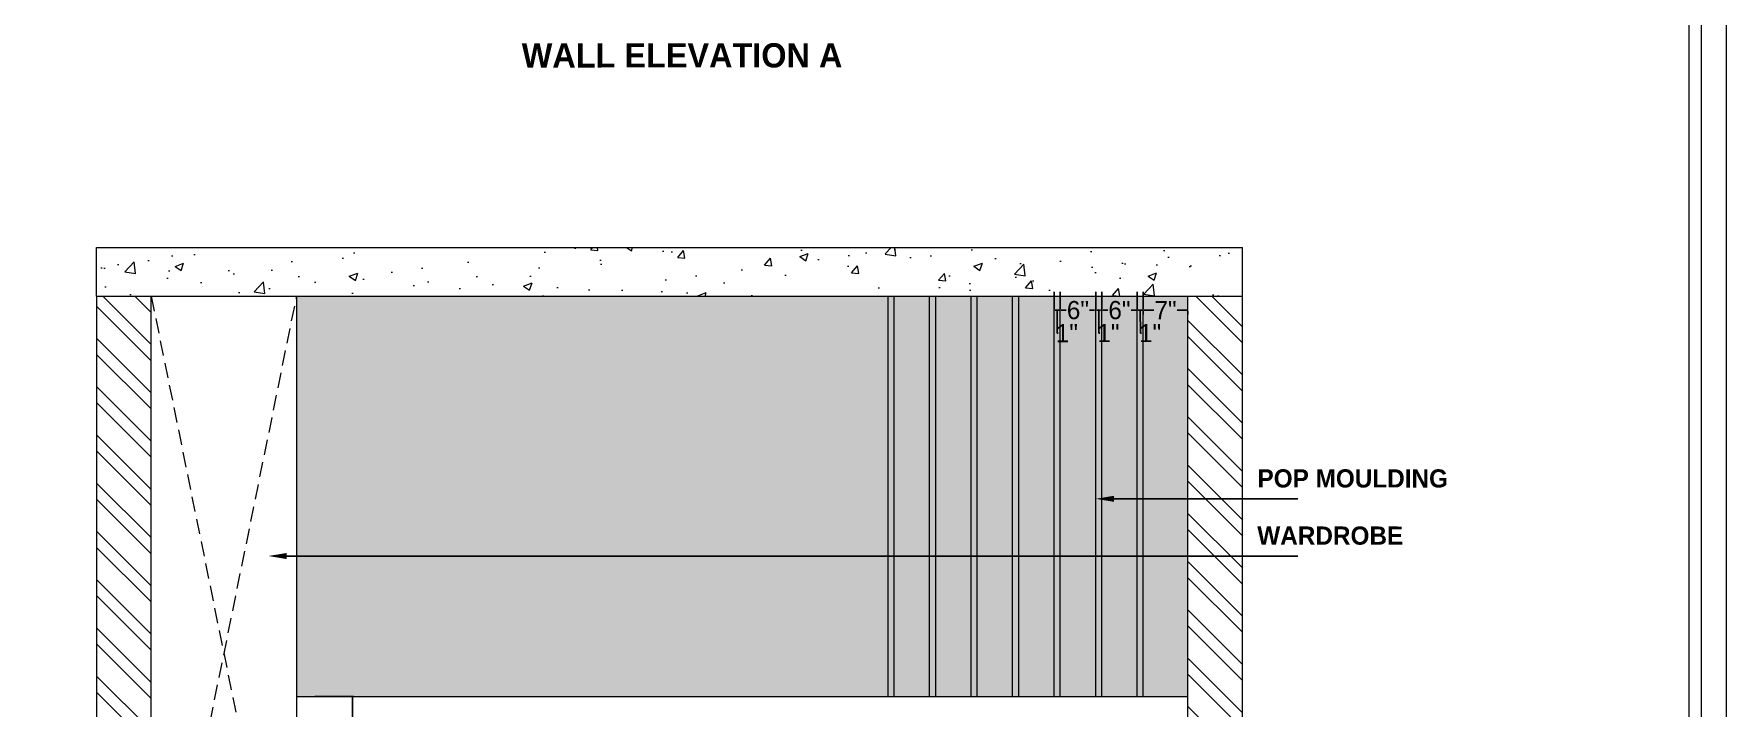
# Model space of a CAD drawing. Header units: inches. Extents: x 15448 to 46480, y -8154 to 0.
# Drawn here: x 24077.4 to 24356.6, y -5913.6 to -5802.4 of the extents above; entities that cross this region are included whole.
import ezdxf
from ezdxf import colors
from ezdxf.entities.mleader import LeaderData, LeaderLine
from ezdxf.math import Vec2, Vec3

# ---------------------------------------------------------------- set-up
doc = ezdxf.new("R2010")
doc.units = ezdxf.units.IN
doc.header["$MEASUREMENT"] = 0
doc.linetypes.add('DASHED2', pattern=[0.375, 0.25, -0.125])
doc.layers.add('furni', color=253, linetype='Continuous')
doc.layers.add('IEL-HATCH-002', color=7, linetype='Continuous')
doc.styles.add('b.k', font='verdana.ttf')
doc.styles.add('HEMI', font='stylu.ttf')
doc.styles.get("Standard").update_dxf_attribs({"font": 'arial.ttf'})
doc.dimstyles.new('STANDARD$0', dxfattribs={"dimscale": 0, "dimtxt": 6, "dimasz": 3, "dimexe": 2, "dimexo": 2, "dimgap": 0, "dimtad": 0, "dimtih": 1, "dimtoh": 1, "dimdec": 1, "dimzin": 0, "dimdsep": 46, "dimlunit": 4, "dimtxsty": 'b.k', "dimcen": 2.5, "dimclrd": 256, "dimclre": 256, "dimclrt": 256, "dimadec": 0, "dimazin": 0, "dimtfac": 1, "dimtdec": 1, "dimtofl": 0, "dimtmove": 2, "dimatfit": 2, "dimfxl": 1, "dimfrac": 2, "dimtolj": 1, "dimtzin": 0, "dimlwd": 9, "dimlwe": 9, "dimarcsym": 0})

# ---------------------------------------------------------------- blocks, each defined once
blk = doc.blocks.new('*D974')
at = {"color": 254, "lineweight": -2, "transparency": 16777216}
for p, q in [((24260.41, -5848.68), (24260.41, -5848.17)), ((24267.77, -5848.68), (24267.77, -5848.17))]:
    blk.add_line(p, q, dxfattribs=at)
at = {"color": 1, "lineweight": -2, "transparency": 16777216}
for p, q in [((24260.59, -5847.99), (24262.16, -5847.99)), ((24267.59, -5847.99), (24266.02, -5847.99))]:
    blk.add_line(p, q, dxfattribs=at)
at = {"color": 1, "transparency": 16777216}
for points in [[(24260.59, -5847.96), (24260.59, -5848.02), (24260.41, -5847.99)], [(24267.59, -5847.96), (24267.59, -5848.02), (24267.77, -5847.99)]]:
    blk.add_solid(points, dxfattribs=at)
at = {"layer": 'Defpoints', "color": 0, "transparency": 16777216}
for p in [(24260.41, -5845.68), (24260.41, -5847.99), (24267.77, -5845.68)]:
    blk.add_point(p, dxfattribs=at)
at = {"color": 1, "lineweight": 5, "transparency": 16777216, "insert": (24264.09, -5847.99), "char_height": 3, "attachment_point": 5, "style": 'HEMI'}
blk.add_mtext('\\A1;7"', dxfattribs=at)
blk = doc.blocks.new('*D975')
at = {"color": 254, "lineweight": -2, "transparency": 16777216}
for p, q in [((24253.57, -5844.99), (24253.57, -5847.81)), ((24259.41, -5844.99), (24259.41, -5847.81))]:
    blk.add_line(p, q, dxfattribs=at)
at = {"color": 1, "lineweight": -2, "transparency": 16777216}
for p, q in [((24253.75, -5847.99), (24254.57, -5847.99)), ((24259.23, -5847.99), (24258.41, -5847.99))]:
    blk.add_line(p, q, dxfattribs=at)
at = {"color": 1, "transparency": 16777216}
for points in [[(24253.75, -5847.96), (24253.75, -5848.02), (24253.57, -5847.99)], [(24259.23, -5847.96), (24259.23, -5848.02), (24259.41, -5847.99)]]:
    blk.add_solid(points, dxfattribs=at)
at = {"layer": 'Defpoints', "color": 0, "transparency": 16777216}
for p in [(24253.57, -5847.99), (24253.57, -5847.99), (24259.41, -5847.99)]:
    blk.add_point(p, dxfattribs=at)
at = {"color": 1, "lineweight": 5, "transparency": 16777216, "insert": (24256.49, -5847.99), "char_height": 3, "attachment_point": 5, "style": 'HEMI'}
blk.add_mtext('\\A1;6"', dxfattribs=at)
blk = doc.blocks.new('*D976')
at = {"color": 254, "lineweight": -2, "transparency": 16777216}
for p, q in [((24252.57, -5844.99), (24252.57, -5847.81)), ((24253.57, -5844.99), (24253.57, -5847.81))]:
    blk.add_line(p, q, dxfattribs=at)
at = {"color": 1, "lineweight": -2, "transparency": 16777216}
for p, q in [((24253.39, -5847.99), (24252.75, -5847.99)), ((24253.07, -5847.99), (24253.07, -5851.76)), ((24253.07, -5851.76), (24253.25, -5851.76))]:
    blk.add_line(p, q, dxfattribs=at)
at = {"color": 1, "transparency": 16777216}
for points in [[(24252.75, -5847.96), (24252.75, -5848.02), (24252.57, -5847.99)], [(24253.39, -5847.96), (24253.39, -5848.02), (24253.57, -5847.99)]]:
    blk.add_solid(points, dxfattribs=at)
at = {"layer": 'Defpoints', "color": 0, "transparency": 16777216}
for p in [(24252.57, -5847.99), (24252.57, -5847.99), (24253.57, -5847.99)]:
    blk.add_point(p, dxfattribs=at)
at = {"color": 1, "lineweight": 5, "transparency": 16777216, "insert": (24254.67, -5851.76), "char_height": 3, "attachment_point": 5, "style": 'HEMI'}
blk.add_mtext('\\A1;1"', dxfattribs=at)
blk = doc.blocks.new('*D977')
at = {"color": 254, "lineweight": -2, "transparency": 16777216}
for p, q in [((24246.72, -5844.99), (24246.72, -5847.81)), ((24252.57, -5844.99), (24252.57, -5847.81))]:
    blk.add_line(p, q, dxfattribs=at)
at = {"color": 1, "lineweight": -2, "transparency": 16777216}
for p, q in [((24246.9, -5847.99), (24247.72, -5847.99)), ((24252.39, -5847.99), (24251.56, -5847.99))]:
    blk.add_line(p, q, dxfattribs=at)
at = {"color": 1, "transparency": 16777216}
for points in [[(24246.9, -5847.96), (24246.9, -5848.02), (24246.72, -5847.99)], [(24252.39, -5847.96), (24252.39, -5848.02), (24252.57, -5847.99)]]:
    blk.add_solid(points, dxfattribs=at)
at = {"layer": 'Defpoints', "color": 0, "transparency": 16777216}
for p in [(24246.72, -5847.99), (24246.72, -5847.99), (24252.57, -5847.99)]:
    blk.add_point(p, dxfattribs=at)
at = {"color": 1, "lineweight": 5, "transparency": 16777216, "insert": (24249.64, -5847.99), "char_height": 3, "attachment_point": 5, "style": 'HEMI'}
blk.add_mtext('\\A1;6"', dxfattribs=at)
blk = doc.blocks.new('*D978')
at = {"color": 254, "lineweight": -2, "transparency": 16777216}
for p, q in [((24245.72, -5844.99), (24245.72, -5847.81)), ((24246.72, -5844.99), (24246.72, -5847.81))]:
    blk.add_line(p, q, dxfattribs=at)
at = {"color": 1, "lineweight": -2, "transparency": 16777216}
for p, q in [((24246.54, -5847.99), (24245.9, -5847.99)), ((24246.22, -5847.99), (24246.22, -5851.79)), ((24246.22, -5851.79), (24246.4, -5851.79))]:
    blk.add_line(p, q, dxfattribs=at)
at = {"color": 1, "transparency": 16777216}
for points in [[(24245.9, -5847.96), (24245.9, -5848.02), (24245.72, -5847.99)], [(24246.54, -5847.96), (24246.54, -5848.02), (24246.72, -5847.99)]]:
    blk.add_solid(points, dxfattribs=at)
at = {"layer": 'Defpoints', "color": 0, "transparency": 16777216}
for p in [(24245.72, -5847.99), (24245.72, -5847.99), (24246.72, -5847.99)]:
    blk.add_point(p, dxfattribs=at)
at = {"color": 1, "lineweight": 5, "transparency": 16777216, "insert": (24247.82, -5851.79), "char_height": 3, "attachment_point": 5, "style": 'HEMI'}
blk.add_mtext('\\A1;1"', dxfattribs=at)
blk = doc.blocks.new('*D925')
at = {"color": 254, "lineweight": -2, "transparency": 16777216}
for p, q in [((24259.41, -5844.99), (24259.41, -5847.81)), ((24260.41, -5844.99), (24260.41, -5847.81))]:
    blk.add_line(p, q, dxfattribs=at)
at = {"color": 1, "lineweight": -2, "transparency": 16777216}
for p, q in [((24260.23, -5847.99), (24259.59, -5847.99)), ((24259.91, -5847.99), (24259.95, -5851.76)), ((24259.95, -5851.76), (24260.13, -5851.76))]:
    blk.add_line(p, q, dxfattribs=at)
at = {"color": 1, "transparency": 16777216}
for points in [[(24259.59, -5847.96), (24259.59, -5848.02), (24259.41, -5847.99)], [(24260.23, -5847.96), (24260.23, -5848.02), (24260.41, -5847.99)]]:
    blk.add_solid(points, dxfattribs=at)
at = {"layer": 'Defpoints', "color": 0, "transparency": 16777216}
for p in [(24259.41, -5847.99), (24259.41, -5847.99), (24260.41, -5847.99)]:
    blk.add_point(p, dxfattribs=at)
at = {"color": 1, "lineweight": 5, "transparency": 16777216, "insert": (24261.55, -5851.76), "char_height": 3, "attachment_point": 5, "style": 'HEMI'}
blk.add_mtext('\\A1;1"', dxfattribs=at)
blk = doc.blocks.new('*D979')
at = {"color": 254, "lineweight": -2, "transparency": 16777216}
for p, q in [((24123.77, -5911.68), (24130.14, -5911.68)), ((24123.77, -5965.68), (24130.14, -5965.68))]:
    blk.add_line(p, q, dxfattribs=at)
at = {"color": 1, "lineweight": -2, "transparency": 16777216}
for p, q in [((24129.96, -5911.86), (24129.96, -5937.02)), ((24129.96, -5965.5), (24129.96, -5940.33))]:
    blk.add_line(p, q, dxfattribs=at)
at = {"color": 1, "transparency": 16777216}
for points in [[(24129.93, -5911.86), (24129.99, -5911.86), (24129.96, -5911.68)], [(24129.93, -5965.5), (24129.99, -5965.5), (24129.96, -5965.68)]]:
    blk.add_solid(points, dxfattribs=at)
at = {"layer": 'Defpoints', "color": 0, "transparency": 16777216}
for p in [(24120.77, -5911.68), (24129.96, -5911.68), (24120.77, -5965.68)]:
    blk.add_point(p, dxfattribs=at)
at = {"color": 1, "lineweight": 5, "transparency": 16777216, "insert": (24129.96, -5938.68), "char_height": 3, "attachment_point": 5, "style": 'HEMI'}
blk.add_mtext('\\A1;4\'-6"', dxfattribs=at)

msp = doc.modelspace()

# ---------------------------------------------------------------- hatches: boundary and pattern name
at = {"layer": 'IEL-HATCH-002', "lineweight": 5, "true_color": 0x636466, "transparency": 33554687}
h = msp.add_hatch(dxfattribs=at)
h.set_pattern_fill('AR-CONC', color=251, scale=2)
h.set_pattern_definition([(50, (4586.406, -2126.634), (14.3452037, -1.255043), [1.5, -16.5]), (355, (4586.406, -2126.634), (-2.775027, 15.043843), [1.2, -13.2]), (100.451444, (4587.602, -2126.739), (11.570177, 13.7888), [1.274804, -14.022842]), (46.1842, (4586.406, -2122.634), (21.344827, -3.310386), [2.25, -24.75]), (96.63564, (4588.185, -2122.91), (18.693239, 19.482372), [1.912207, -21.034275]), (351.18416, (4586.406, -2122.634), (18.69324, 19.482372), [1.8, -19.8]), (21, (4588.406, -2123.634), (11.938141, -8.052378), [1.5, -16.5]), (326, (4588.406, -2123.634), (4.866307, 14.503001), [1.2, -13.2]), (71.451445, (4589.401, -2124.305), (16.804448, 6.450623), [1.274804, -14.022842]), (37.5, (4586.4065, -2126.6344), (0.2431971, 6.6578771), [0, -13.04, 0, -13.4, 0, -13.25]), (7.5, (4586.4065, -2126.6344), (5.2613907, 7.8882342), [0, -7.64, 0, -12.74, 0, -5.05]), (327.5, (4581.9465, -2126.6344), (10.6764487, -0.4510974), [0, -5, 0, -15.6, 0, -20.7]), (317.5, (4579.946, -2126.634), (11.6637234, 2.0020996), [0, -6.5, 0, -10.36, 0, -14.7])])
h.paths.add_polyline_path([(24276.77, -5845.68), (24276.77, -5837.68), (24087.77, -5837.68), (24087.77, -5845.68)])
at = {"layer": 'IEL-HATCH-002', "lineweight": 5, "transparency": 33554687}
h = msp.add_hatch(dxfattribs=at)
h.set_pattern_fill('ANSI32', color=1, scale=15, angle=90)
h.set_pattern_definition([(135, (7417.7104, -2963.2034), (-3.9774756, -3.9774756), []), (135, (7417.7104, -2960.552), (-3.9774756, -3.9774756), [])])
h.paths.add_polyline_path([(24096.77, -5845.68), (24087.77, -5845.68), (24087.77, -5965.68), (24096.77, -5965.68)])
h.paths.add_polyline_path([(24276.77, -5845.68), (24267.77, -5845.68), (24267.77, -5965.68), (24276.77, -5965.68)])
at = {"layer": 'IEL-HATCH-002', "lineweight": 5, "true_color": 0xf2ebe4, "transparency": 33554687}
h = msp.add_hatch(color=7, dxfattribs=at)
h.dxf.hatch_style = 1
h.paths.add_polyline_path([(24218.33, -5845.68), (24120.77, -5845.68), (24120.77, -5911.68), (24218.33, -5911.68)])
h.paths.add_polyline_path([(24225.18, -5845.68), (24219.33, -5845.68), (24219.33, -5911.68), (24225.18, -5911.68)])
h.paths.add_polyline_path([(24232.03, -5845.68), (24226.18, -5845.68), (24226.18, -5911.68), (24232.03, -5911.68)])
h.paths.add_polyline_path([(24238.87, -5845.68), (24233.03, -5845.68), (24233.03, -5911.68), (24238.87, -5911.68)])
h.paths.add_polyline_path([(24245.72, -5845.68), (24239.87, -5845.68), (24239.87, -5911.68), (24245.72, -5911.68)])
h.paths.add_polyline_path([(24252.57, -5845.68), (24246.72, -5845.68), (24246.72, -5911.68), (24252.57, -5911.68)])
h.paths.add_polyline_path([(24259.41, -5845.68), (24253.57, -5845.68), (24253.57, -5911.68), (24259.41, -5911.68)])
h.paths.add_polyline_path([(24267.77, -5845.68), (24260.41, -5845.68), (24260.41, -5911.68), (24267.77, -5911.68)])
h = msp.add_hatch(color=7, dxfattribs=at)
h.dxf.hatch_style = 1
h.paths.add_polyline_path([(24219.33, -5845.68), (24218.33, -5845.68), (24218.33, -5911.68), (24219.33, -5911.68)])
h.paths.add_polyline_path([(24226.18, -5845.68), (24225.18, -5845.68), (24225.18, -5911.68), (24226.18, -5911.68)])
h.paths.add_polyline_path([(24233.03, -5845.68), (24232.03, -5845.68), (24232.03, -5911.68), (24233.03, -5911.68)])
h.paths.add_polyline_path([(24239.87, -5845.68), (24238.87, -5845.68), (24238.87, -5911.68), (24239.87, -5911.68)])
h.paths.add_polyline_path([(24246.72, -5845.68), (24245.72, -5845.68), (24245.72, -5911.68), (24246.72, -5911.68)])
h.paths.add_polyline_path([(24253.57, -5845.68), (24252.57, -5845.68), (24252.57, -5911.68), (24253.57, -5911.68)])
h.paths.add_polyline_path([(24260.41, -5845.68), (24259.41, -5845.68), (24259.41, -5911.68), (24260.41, -5911.68)])
at = {"layer": 'IEL-HATCH-002', "lineweight": 5, "transparency": 33554687}
h = msp.add_hatch(color=256, dxfattribs=at)
h.dxf.hatch_style = 1
h.set_gradient(color1=(242, 235, 228), color2=(248, 246, 176), name='CURVED')
h.paths.add_polyline_path([(24267.77, -5895.85), (24120.77, -5895.85), (24120.77, -5911.68), (24267.77, -5911.68)])

# ---------------------------------------------------------------- linework, layer by layer
at = {"lineweight": 5}
for p, q in [((24087.77, -5837.68), (24276.77, -5837.68)), ((24087.77, -5845.68), (24087.77, -5837.68)), ((24276.77, -5965.68), (24276.77, -5837.68)), ((24087.77, -5845.68), (24276.77, -5845.68)), ((24087.77, -5845.68), (24087.77, -5965.68)), ((24096.77, -5965.68), (24096.77, -5845.68)), ((24120.77, -5965.68), (24120.77, -5845.68)), ((24218.33, -5911.68), (24218.33, -5845.68)), ((24219.33, -5911.68), (24219.33, -5845.68)), ((24225.18, -5911.68), (24225.18, -5845.68)), ((24226.18, -5911.68), (24226.18, -5845.68)), ((24232.03, -5911.68), (24232.03, -5845.68)), ((24233.03, -5911.68), (24233.03, -5845.68)), ((24238.87, -5911.68), (24238.87, -5845.68)), ((24239.87, -5911.68), (24239.87, -5845.68)), ((24245.72, -5911.68), (24245.72, -5845.68)), ((24246.72, -5911.68), (24246.72, -5845.68)), ((24252.57, -5911.68), (24252.57, -5845.68)), ((24253.57, -5911.68), (24253.57, -5845.68)), ((24259.41, -5911.68), (24259.41, -5845.68)), ((24260.41, -5911.68), (24260.41, -5845.68)), ((24267.77, -5965.68), (24267.77, -5845.68)), ((24120.77, -5911.68), (24267.77, -5911.68))]:
    msp.add_line(p, q, dxfattribs=at)
at = {"linetype": 'DASHED2', "lineweight": 5, "ltscale": 10}
for p, q in [((24096.77, -5963.68), (24120.77, -5845.68)), ((24096.77, -5845.68), (24120.77, -5963.68))]:
    msp.add_line(p, q, dxfattribs=at)
at = {"layer": 'furni', "color": 18, "lineweight": 5, "true_color": 0x000000}
for points in [[(23862.79, -6280.1), (23862.79, -5589.09), (24356.57, -5589.09), (24356.57, -6280.1)], [(23866.9, -6275.98), (23866.9, -5593.2), (24352.46, -5593.2), (24352.46, -6275.98)], [(23868.95, -6273.93), (23868.95, -5595.26), (24350.4, -5595.26), (24350.4, -6273.93)]]:
    msp.add_lwpolyline(points, close=True, dxfattribs=at)

# ---------------------------------------------------------------- texts
at = {"color": 0, "lineweight": 5, "insert": (24215.48, -5803.97), "char_height": 4, "width": 62.2823, "attachment_point": 3, "rotation": 0.0094, "style": 'HEMI'}
msp.add_mtext('\\pxqc;{\\fStylus BT|b1|i0|c0|p34;WALL ELEVATION A}', dxfattribs=at)
at = {"color": 5, "lineweight": 5, "char_height": 3, "width": 65.8941, "attachment_point": 1, "rotation": 359.9906, "style": 'HEMI'}
for s, insert in [('{\\fStylus BT|b1|i0|c0|p34;POP MOULDING}', (24279.26, -5874.22)), ('{\\fStylus BT|b1|i0|c0|p34;WARDROBE}', (24279.23, -5883.65))]:
    msp.add_mtext(s, dxfattribs=dict(at, insert=insert))

# ---------------------------------------------------------------- dimensions: what is measured, and where the dimension line sits
at = {"color": 1, "lineweight": 5}
for base, p1, p2, picture, middle in [((24245.72, -5847.99), (24246.72, -5847.99), (24245.72, -5847.99), '*D978', (24246.49, -5851.79)), ((24252.57, -5847.99), (24253.57, -5847.99), (24252.57, -5847.99), '*D976', (24253.34, -5851.76)), ((24259.41, -5847.99), (24260.41, -5847.99), (24259.41, -5847.99), '*D925', (24260.22, -5851.76))]:
    dim = msp.add_linear_dim(base=base, p1=p1, p2=p2, dimstyle='STANDARD$0', override={"dimscale": 1, "dimtxt": 3, "dimasz": 0.18, "dimexe": 0.18, "dimexo": 3, "dimgap": 0.09, "dimdec": 0, "dimtxsty": 'HEMI', "dimcen": 0.09, "dimclrd": 1, "dimclre": 254, "dimclrt": 1, "dimtdec": 0, "dimtmove": 1, "dimatfit": 3, "dimfxl": 0.03937, "dimfrac": 0, "dimlwd": 65534, "dimlwe": 65534, "dimarcsym": 1}, dxfattribs=at)
    dim.commit()
    dim.dimension.update_dxf_attribs({"geometry": picture, "text_midpoint": middle, "dimtype": 160})
for base, p1, p2, picture, middle in [((24246.72, -5847.99), (24252.57, -5847.99), (24246.72, -5847.99), '*D977', (24249.64, -5847.99)), ((24253.57, -5847.99), (24259.41, -5847.99), (24253.57, -5847.99), '*D975', (24256.49, -5847.99)), ((24260.41, -5847.99), (24267.77, -5845.68), (24260.41, -5845.68), '*D974', (24264.09, -5847.99))]:
    dim = msp.add_linear_dim(base=base, p1=p1, p2=p2, dimstyle='STANDARD$0', override={"dimscale": 1, "dimtxt": 3, "dimasz": 0.18, "dimexe": 0.18, "dimexo": 3, "dimgap": 0.09, "dimdec": 0, "dimtxsty": 'HEMI', "dimcen": 0.09, "dimclrd": 1, "dimclre": 254, "dimclrt": 1, "dimtdec": 0, "dimtmove": 1, "dimatfit": 3, "dimfxl": 0.03937, "dimfrac": 0, "dimlwd": 65534, "dimlwe": 65534, "dimarcsym": 1}, dxfattribs=at)
    dim.commit()
    dim.dimension.update_dxf_attribs({"geometry": picture, "text_midpoint": middle})
dim = msp.add_linear_dim(base=(24129.96, -5911.68), p1=(24120.77, -5965.68), p2=(24120.77, -5911.68), angle=90, dimstyle='STANDARD$0', override={"dimscale": 1, "dimtxt": 3, "dimasz": 0.18, "dimexe": 0.18, "dimexo": 3, "dimgap": 0.09, "dimdec": 0, "dimtxsty": 'HEMI', "dimcen": 0.09, "dimclrd": 1, "dimclre": 254, "dimclrt": 1, "dimtdec": 0, "dimtmove": 1, "dimatfit": 3, "dimfxl": 0.03937, "dimfrac": 0, "dimlwd": 65534, "dimlwe": 65534, "dimarcsym": 1}, dxfattribs=at)
dim.commit()
dim.dimension.update_dxf_attribs({"geometry": '*D979', "text_midpoint": (24129.96, -5938.68)})

# ---------------------------------------------------------------- leaders
at = {"color": 5, "lineweight": 5}
ml = msp.add_multileader_mtext('Standard', dxfattribs=at)
ml.set_content('', color=5)
ml.set_leader_properties()
ml.build(insert=Vec2(0, 0))
ml.multileader.update_dxf_attribs({"text_right_attachment_type": 6, "dogleg_length": 0.36, "arrow_head_size": 3})
ctx = ml.context
ctx.base_point, ctx.char_height, ctx.arrow_head_size, ctx.landing_gap_size, ctx.plane_origin = Vec3(24285.91, -5879.09), 0.18, 3, 0.09, Vec3(24236.54, -5879.09)
ctx.right_attachment = 6
notes = []
notes.append((ctx, [(0, (1, 1, 0), (24285.55, -5879.09), (1, 0), 0.36, [(0, [(24252.57, -5879.09)], 0, [])])]))
ctx.mtext.insert, ctx.mtext.flow_direction = Vec3(24286, -5879), 5
ml = msp.add_multileader_mtext('Standard', dxfattribs=at)
ml.set_content('', color=5)
ml.set_leader_properties()
ml.build(insert=Vec2(0, 0))
ml.multileader.update_dxf_attribs({"text_right_attachment_type": 6, "dogleg_length": 0.36, "arrow_head_size": 3})
ctx = ml.context
ctx.base_point, ctx.char_height, ctx.arrow_head_size, ctx.landing_gap_size, ctx.plane_origin = Vec3(24285.91, -5888.52), 0.18, 3, 0.09, Vec3(24236.54, -5888.52)
ctx.right_attachment = 6
notes.append((ctx, [(0, (1, 1, 0), (24285.55, -5888.52), (1, 0), 0.36, [(0, [(24116.09, -5888.52)], 0, [])])]))
ctx.mtext.insert, ctx.mtext.flow_direction = Vec3(24286, -5888.43), 5
for ctx, leaders in notes:
    for number, flags, end, landing, length, lines in leaders:
        leader = LeaderData()
        leader.index, (leader.has_last_leader_line, leader.has_dogleg_vector, leader.attachment_direction) = number, flags
        leader.last_leader_point, leader.dogleg_vector, leader.dogleg_length = Vec3(end), Vec3(landing), length
        for number, points, colour, breaks in lines:
            line = LeaderLine()
            line.index, line.vertices, line.color, line.breaks = number, Vec3.list(points), colors.encode_raw_color(colour), breaks
            leader.lines.append(line)
        ctx.leaders.append(leader)

doc.saveas('drawing.dxf')
